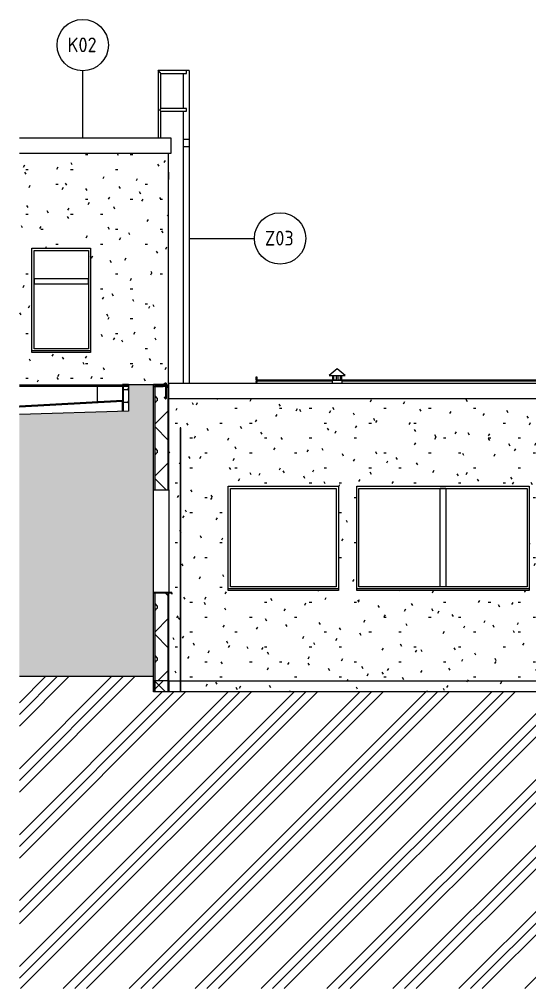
# Model space of a CAD drawing. Header units: millimetres. Extents: x -19993 to 479964, y -45352 to 20466.
# Drawn here: x 267539 to 274490, y -2012 to 11188 of the extents above; entities that cross this region are included whole.
import ezdxf

# ---------------------------------------------------------------- set-up
doc = ezdxf.new("R2010")
doc.units = ezdxf.units.MM
for name, color, linetype, lineweight in [('A-DETL-GENF', 92, 'Continuous', 9), ('A-DETL-THIN', 151, 'Continuous', 9), ('A-FLOR-HRAL', 11, 'Continuous', 9), ('A-GLAZ', 151, 'Continuous', 9), ('A-ROOF', 132, 'Continuous', 9), ('A-ROOF-IDEN', 132, 'Continuous', 9), ('A-ROOF-MCUT', 132, 'Continuous', 35), ('A-ROOF-OTLN', 132, 'Continuous', 9), ('A-ROOF-PATT', 132, 'Continuous', 35), ('A-WALL', 113, 'Continuous', 9), ('A-WALL-PATT', 111, 'Continuous', 25), ('E-POWR-CNDT', 130, 'Continuous', 9), ('M-EQPM', 50, 'Continuous', 9), ('M-HVAC-CDFF', 50, 'Continuous', 9), ('Q-SPCQ', 91, 'Continuous', 9), ('Q-SPCQ-IDEN', 132, 'Continuous', 9)]:
    doc.layers.add(name, color=color, linetype=linetype, lineweight=lineweight)
doc.styles.add('ISOCPEUR', font='isocpeur.ttf', dxfattribs={"width": 0.9, "height": 200})
pattern_1 = [(0, (289166.35, 0), (812.8, 203.2), [33.528, -576.072, 33.528, -576.072, -3251.2]), (0, (289166.35, 0), (812.8, 203.2), [-1219.2, 33.528, -1185.672, 33.528, -576.072, -1422.4]), (0, (289166.35, 0), (812.8, 203.2), [-3048, 33.528, -372.872, 33.528, -982.472]), (120, (289471.15, 101.6), (-582.3764, 602.3054), [33.528, -576.072, 33.528, -576.072, -3251.2]), (120, (289471.15, 101.6), (-582.3764, 602.3054), [-1219.2, 33.528, -1185.672, 33.528, -576.072, -1422.4]), (120, (289471.15, 101.6), (-582.3764, 602.3054), [-3048, 33.528, -372.872, 33.528, -982.472]), (240, (289572.75, 508), (-230.4236, -805.5054), [33.528, -576.072, 33.528, -576.072, -3251.2]), (240, (289572.75, 508), (-230.4236, -805.5054), [-1219.2, 33.528, -1185.672, 33.528, -576.072, -1422.4]), (240, (289572.75, 508), (-230.4236, -805.5054), [-3048, 33.528, -372.872, 33.528, -982.472])]

# ---------------------------------------------------------------- blocks, each defined once
blk = doc.blocks.new('OKNO_2k_ - OKNO_2k_2400 x 1500-2030614-VB1-J-Nový')
at = {"layer": 'A-GLAZ', "lineweight": 25}
for p, q in [((-16552, 4780), (-16552, 4830)), ((-16552, 3330), (-16552, 3380))]:
    blk.add_line(p, q, dxfattribs=at)
at = {"layer": 'A-GLAZ'}
blk.add_line((-16552, 3382), (-16552, 4780), dxfattribs=at)
blk = doc.blocks.new('parapet_ext - parapet_ext-1801991-VB1-J-Nový')
at = {"layer": 'Q-SPCQ'}
for p, q in [((-16303, 3382), (-16553, 3382)), ((-16553, 3380), (-16305, 3380)), ((-16305, 3380), (-16305, 3360)), ((-16305, 3360), (-16303, 3360)), ((-16303, 3360), (-16303, 3382))]:
    blk.add_line(p, q, dxfattribs=at)
blk = doc.blocks.new('OKNO_1k_nadsvetlik - OKNO_1k_nadsvetlik_900 x 1500-1969521-VB1-J-Nový')
at = {"layer": 'A-GLAZ'}
for p, q in [((-18181, 6700), (-18181, 8040)), ((-18181, 8040), (-17441, 8040)), ((-17441, 8040), (-17441, 6700)), ((-18181, 7660), (-17441, 7660)), ((-18181, 7660), (-18181, 7580)), ((-17441, 7580), (-17441, 7660)), ((-17441, 7580), (-18181, 7580)), ((-17441, 6700), (-18181, 6700))]:
    blk.add_line(p, q, dxfattribs=at)
blk = doc.blocks.new('parapet_ext - parapet_ext-1802001-VB1-J-Nový')
at = {"layer": 'Q-SPCQ'}
for p, q in [((-18211, 6650), (-18211, 6672)), ((-17411, 6672), (-18211, 6672)), ((-17411, 6650), (-18211, 6650)), ((-17411, 6672), (-17411, 6650))]:
    blk.add_line(p, q, dxfattribs=at)
blk = doc.blocks.new('Zábradlí - Záchytný systém kotva-V40-VB1-J-Nový')
at = {"layer": 'A-FLOR-HRAL'}
for p, q in [((-15161, 6257), (-15161, 6249)), ((-15151, 6257), (-15161, 6257)), ((-15161, 6249), (-15151, 6249)), ((-15156, 6249), (-15156, 6230)), ((-15141, 6257), (-15151, 6257)), ((-15151, 6249), (-15141, 6249)), ((-15146, 6230), (-15146, 6249)), ((-15141, 6249), (-15141, 6257))]:
    blk.add_line(p, q, dxfattribs=at)
at = {"layer": 'A-FLOR-HRAL', "flags": 128}
for points in [[(-15155, 6316), (-15155, 6316), (-15155, 6316), (-15155, 6316), (-15155, 6316), (-15155, 6317), (-15155, 6317), (-15155, 6317), (-15155, 6317), (-15155, 6317), (-15155, 6317), (-15155, 6317), (-15155, 6318), (-15155, 6318), (-15155, 6318), (-15155, 6318), (-15155, 6318), (-15155, 6318), (-15154, 6318), (-15154, 6319), (-15154, 6319), (-15154, 6319), (-15154, 6319), (-15154, 6319), (-15154, 6319), (-15154, 6319), (-15153, 6319), (-15153, 6319), (-15153, 6319), (-15153, 6319), (-15153, 6319), (-15153, 6320), (-15153, 6320), (-15152, 6320), (-15152, 6320), (-15152, 6320), (-15152, 6320), (-15152, 6320), (-15152, 6320), (-15151, 6320), (-15151, 6320), (-15151, 6320), (-15151, 6320), (-15151, 6320), (-15151, 6320), (-15151, 6320), (-15150, 6320), (-15150, 6320), (-15150, 6320), (-15150, 6319), (-15150, 6319), (-15150, 6319), (-15149, 6319), (-15149, 6319), (-15149, 6319), (-15149, 6319), (-15149, 6319), (-15149, 6319), (-15149, 6319), (-15149, 6319), (-15148, 6318), (-15148, 6318), (-15148, 6318), (-15148, 6318), (-15148, 6318), (-15148, 6318), (-15148, 6318), (-15148, 6318), (-15148, 6317), (-15148, 6317), (-15148, 6317), (-15148, 6317), (-15148, 6317), (-15148, 6317), (-15148, 6316), (-15147, 6316), (-15147, 6316), (-15147, 6316), (-15147, 6316), (-15147, 6316)], [(-15155, 6316), (-15155, 6316), (-15155, 6316), (-15155, 6316), (-15155, 6316), (-15155, 6315), (-15155, 6315), (-15155, 6315), (-15155, 6315), (-15155, 6315), (-15155, 6314), (-15155, 6314), (-15155, 6314), (-15155, 6314), (-15155, 6313), (-15155, 6313), (-15155, 6312), (-15155, 6312), (-15155, 6312), (-15155, 6311), (-15155, 6311), (-15155, 6310), (-15155, 6310), (-15155, 6309), (-15155, 6309), (-15155, 6308), (-15155, 6307), (-15155, 6307), (-15155, 6306), (-15155, 6306), (-15155, 6305), (-15155, 6304), (-15155, 6304), (-15155, 6303), (-15155, 6302), (-15155, 6302), (-15155, 6301), (-15155, 6300), (-15155, 6300), (-15155, 6299), (-15155, 6299)], [(-15155, 6299), (-15155, 6300), (-15155, 6300), (-15155, 6301), (-15155, 6302), (-15155, 6302), (-15155, 6303), (-15155, 6304), (-15155, 6304), (-15155, 6305), (-15155, 6305), (-15155, 6306), (-15155, 6307), (-15155, 6307), (-15155, 6308), (-15155, 6308), (-15155, 6309), (-15155, 6309), (-15155, 6310), (-15155, 6310), (-15155, 6311), (-15155, 6311), (-15155, 6312), (-15155, 6312), (-15155, 6313), (-15155, 6313), (-15155, 6313), (-15155, 6314), (-15155, 6314), (-15155, 6314), (-15155, 6315), (-15155, 6315), (-15155, 6315), (-15155, 6315), (-15155, 6315), (-15155, 6316), (-15155, 6316), (-15155, 6316), (-15155, 6316), (-15155, 6316)], [(-15155, 6282), (-15155, 6282), (-15155, 6282), (-15155, 6282), (-15155, 6282), (-15155, 6282), (-15155, 6282), (-15155, 6283), (-15155, 6283), (-15155, 6283), (-15155, 6283), (-15155, 6284), (-15155, 6284), (-15155, 6284), (-15155, 6285), (-15155, 6285), (-15155, 6285), (-15155, 6286), (-15155, 6286), (-15155, 6287), (-15155, 6287), (-15155, 6288), (-15155, 6288), (-15155, 6289), (-15155, 6289), (-15155, 6290), (-15155, 6290), (-15155, 6291), (-15155, 6291), (-15155, 6292), (-15155, 6293), (-15155, 6293), (-15155, 6294), (-15155, 6295), (-15155, 6295), (-15155, 6296), (-15155, 6297), (-15155, 6297), (-15155, 6298), (-15155, 6299), (-15155, 6299)], [(-15155, 6299), (-15155, 6298), (-15155, 6297), (-15155, 6297), (-15155, 6296), (-15155, 6295), (-15155, 6295), (-15155, 6294), (-15155, 6294), (-15155, 6293), (-15155, 6292), (-15155, 6292), (-15155, 6291), (-15155, 6290), (-15155, 6290), (-15155, 6289), (-15155, 6289), (-15155, 6288), (-15155, 6288), (-15155, 6287), (-15155, 6287), (-15155, 6286), (-15155, 6286), (-15155, 6285), (-15155, 6285), (-15155, 6285), (-15155, 6284), (-15155, 6284), (-15155, 6284), (-15155, 6283), (-15155, 6283), (-15155, 6283), (-15155, 6283), (-15155, 6282), (-15155, 6282), (-15155, 6282), (-15155, 6282), (-15155, 6282), (-15155, 6282), (-15155, 6282)], [(-15147, 6282), (-15147, 6282), (-15147, 6282), (-15147, 6281), (-15147, 6281), (-15148, 6281), (-15148, 6281), (-15148, 6281), (-15148, 6281), (-15148, 6281), (-15148, 6280), (-15148, 6280), (-15148, 6280), (-15148, 6280), (-15148, 6280), (-15148, 6280), (-15148, 6280), (-15148, 6279), (-15148, 6279), (-15149, 6279), (-15149, 6279), (-15149, 6279), (-15149, 6279), (-15149, 6279), (-15149, 6279), (-15149, 6279), (-15149, 6278), (-15150, 6278), (-15150, 6278), (-15150, 6278), (-15150, 6278), (-15150, 6278), (-15150, 6278), (-15150, 6278), (-15151, 6278), (-15151, 6278), (-15151, 6278), (-15151, 6278), (-15151, 6278), (-15151, 6278), (-15152, 6278), (-15152, 6278), (-15152, 6278), (-15152, 6278), (-15152, 6278), (-15152, 6278), (-15153, 6278), (-15153, 6278), (-15153, 6278), (-15153, 6278), (-15153, 6278), (-15153, 6278), (-15153, 6278), (-15154, 6279), (-15154, 6279), (-15154, 6279), (-15154, 6279), (-15154, 6279), (-15154, 6279), (-15154, 6279), (-15154, 6279), (-15155, 6279), (-15155, 6279), (-15155, 6280), (-15155, 6280), (-15155, 6280), (-15155, 6280), (-15155, 6280), (-15155, 6280), (-15155, 6280), (-15155, 6281), (-15155, 6281), (-15155, 6281), (-15155, 6281), (-15155, 6281), (-15155, 6281), (-15155, 6282), (-15155, 6282), (-15155, 6282), (-15155, 6282)], [(-15147, 6316), (-15147, 6316), (-15147, 6316), (-15147, 6316), (-15147, 6316), (-15147, 6315), (-15147, 6315), (-15147, 6315), (-15147, 6315), (-15147, 6315), (-15147, 6314), (-15147, 6314), (-15147, 6314), (-15147, 6314), (-15147, 6313), (-15147, 6313), (-15147, 6312), (-15147, 6312), (-15147, 6312), (-15147, 6311), (-15147, 6311), (-15147, 6310), (-15147, 6310), (-15147, 6309), (-15147, 6309), (-15147, 6308), (-15147, 6307), (-15147, 6307), (-15147, 6306), (-15147, 6306), (-15147, 6305), (-15147, 6304), (-15147, 6304), (-15147, 6303), (-15147, 6302), (-15147, 6302), (-15147, 6301), (-15147, 6300), (-15147, 6300), (-15147, 6299), (-15147, 6299)], [(-15147, 6299), (-15147, 6300), (-15147, 6300), (-15147, 6301), (-15147, 6302), (-15147, 6302), (-15147, 6303), (-15147, 6304), (-15147, 6304), (-15147, 6305), (-15147, 6305), (-15147, 6306), (-15147, 6307), (-15147, 6307), (-15147, 6308), (-15147, 6308), (-15147, 6309), (-15147, 6309), (-15147, 6310), (-15147, 6310), (-15147, 6311), (-15147, 6311), (-15147, 6312), (-15147, 6312), (-15147, 6313), (-15147, 6313), (-15147, 6313), (-15147, 6314), (-15147, 6314), (-15147, 6314), (-15147, 6315), (-15147, 6315), (-15147, 6315), (-15147, 6315), (-15147, 6315), (-15147, 6316), (-15147, 6316), (-15147, 6316), (-15147, 6316), (-15147, 6316)], [(-15147, 6282), (-15147, 6282), (-15147, 6282), (-15147, 6282), (-15147, 6282), (-15147, 6282), (-15147, 6282), (-15147, 6283), (-15147, 6283), (-15147, 6283), (-15147, 6283), (-15147, 6284), (-15147, 6284), (-15147, 6284), (-15147, 6285), (-15147, 6285), (-15147, 6285), (-15147, 6286), (-15147, 6286), (-15147, 6287), (-15147, 6287), (-15147, 6288), (-15147, 6288), (-15147, 6289), (-15147, 6289), (-15147, 6290), (-15147, 6290), (-15147, 6291), (-15147, 6291), (-15147, 6292), (-15147, 6293), (-15147, 6293), (-15147, 6294), (-15147, 6295), (-15147, 6295), (-15147, 6296), (-15147, 6297), (-15147, 6297), (-15147, 6298), (-15147, 6299), (-15147, 6299)], [(-15147, 6299), (-15147, 6298), (-15147, 6297), (-15147, 6297), (-15147, 6296), (-15147, 6295), (-15147, 6295), (-15147, 6294), (-15147, 6294), (-15147, 6293), (-15147, 6292), (-15147, 6292), (-15147, 6291), (-15147, 6290), (-15147, 6290), (-15147, 6289), (-15147, 6289), (-15147, 6288), (-15147, 6288), (-15147, 6287), (-15147, 6287), (-15147, 6286), (-15147, 6286), (-15147, 6285), (-15147, 6285), (-15147, 6285), (-15147, 6284), (-15147, 6284), (-15147, 6284), (-15147, 6283), (-15147, 6283), (-15147, 6283), (-15147, 6283), (-15147, 6282), (-15147, 6282), (-15147, 6282), (-15147, 6282), (-15147, 6282), (-15147, 6282), (-15147, 6282)]]:
    blk.add_lwpolyline(points, dxfattribs=at)
blk = doc.blocks.new('Zábradlí - Zábradlí-1224775-VB1-J-Nový')
blk.add_blockref('Zábradlí - Záchytný systém kotva-V40-VB1-J-Nový', (0, 0))
blk = doc.blocks.new('Typ horního madla - Horní madlo_Vnitřní_-1225290-VB1-J-Nový')
at = {"layer": 'A-FLOR-HRAL'}
for p, q in [((-14112, 6275), (-15151, 6275)), ((-15151, 6265), (-14121, 6265)), ((-14061, 6275), (-14098, 6275)), ((-14005, 6275), (-14041, 6275)), ((-4586, 6275), (-13991, 6275)), ((-13981, 6265), (-4586, 6265))]:
    blk.add_line(p, q, dxfattribs=at)
for points, knots in [([(-15151, 6275), (-15152, 6275), (-15152, 6275), (-15152, 6275), (-15152, 6275), (-15153, 6275), (-15153, 6275), (-15153, 6275), (-15154, 6274), (-15154, 6274), (-15154, 6274), (-15155, 6274), (-15155, 6274), (-15155, 6273), (-15155, 6273), (-15156, 6273), (-15156, 6272), (-15156, 6271), (-15156, 6270), (-15156, 6270)], [0.5, 0.5, 0.5, 0.5, 0.5208333, 0.5416667, 0.5625, 0.5833333, 0.6041667, 0.625, 0.6458333, 0.6666667, 0.6875, 0.7083333, 0.75, 0.7708333, 0.7916667, 0.8333333, 0.875, 0.9166667, 1, 1, 1, 1]), ([(-15156, 6270), (-15156, 6270), (-15156, 6269), (-15156, 6268), (-15156, 6267), (-15155, 6267), (-15155, 6267), (-15155, 6266), (-15155, 6266), (-15154, 6266), (-15154, 6266), (-15153, 6265), (-15153, 6265), (-15153, 6265), (-15152, 6265), (-15152, 6265), (-15152, 6265), (-15152, 6265), (-15151, 6265)], [0, 0, 0, 0, 0.0833333, 0.125, 0.1666667, 0.2083333, 0.2291667, 0.25, 0.2916667, 0.3333333, 0.3541667, 0.375, 0.3958333, 0.4166667, 0.4375, 0.4583333, 0.4791667, 0.5, 0.5, 0.5, 0.5])]:
    blk.add_open_spline(points, degree=3, knots=knots, dxfattribs=at)
blk = doc.blocks.new('DPS_vetrání_nová - Typ 1-1348339-VB1-J-Nový')
at = {"layer": 'M-EQPM', "color": 11}
for p, q in [((-16354, 9106), (-16349, 9106)), ((-16349, 9006), (-16354, 9006)), ((-16349, 9106), (-16349, 9006))]:
    blk.add_line(p, q, dxfattribs=at)
blk = doc.blocks.new('Žebřík - DPS_Žebřík ocelový střešní - Z03-2225721-VB1-J-Nový')
at = {"layer": 'Q-SPCQ', "color": 11}
for p, q in [((-16490, 10490), (-16490, 9570)), ((-16104, 10490), (-16490, 10490)), ((-16452, 9974), (-16452, 10452)), ((-16452, 10452), (-16104, 10452)), ((-16143, 9974), (-16143, 10452)), ((-16066, 10490), (-16104, 10490)), ((-16104, 10452), (-16104, 10490)), ((-16066, 10490), (-16066, 9553)), ((-16104, 9974), (-16452, 9974)), ((-16452, 9936), (-16104, 9936)), ((-16452, 9570), (-16452, 9936)), ((-16143, 9553), (-16143, 9936)), ((-16104, 9955), (-16104, 9974)), ((-16104, 9936), (-16104, 9955)), ((-16143, 9452), (-16143, 9553)), ((-16066, 9553), (-16143, 9553)), ((-16066, 9553), (-16066, 9452)), ((-16143, 6230), (-16143, 9452)), ((-16066, 9452), (-16143, 9452)), ((-16066, 9452), (-16066, 6230))]:
    blk.add_line(p, q, dxfattribs=at)
for points, knots in [([(-16452, 10452), (-16452, 10452), (-16452, 10452), (-16454, 10453), (-16455, 10454), (-16456, 10456), (-16457, 10457), (-16458, 10458), (-16460, 10459), (-16461, 10461), (-16463, 10463), (-16464, 10464), (-16465, 10465), (-16466, 10466), (-16467, 10467), (-16469, 10468), (-16470, 10470), (-16471, 10471), (-16472, 10472), (-16474, 10473), (-16475, 10475), (-16476, 10476), (-16477, 10477), (-16478, 10478), (-16480, 10479), (-16481, 10480), (-16482, 10482), (-16483, 10483), (-16484, 10484), (-16485, 10485), (-16487, 10486), (-16488, 10487), (-16489, 10489), (-16490, 10490), (-16490, 10490), (-16490, 10490)], [0, 0, 0, 0, 0.083333, 0.125, 0.166667, 0.208333, 0.229167, 0.25, 0.291667, 0.333333, 0.354167, 0.375, 0.395833, 0.416667, 0.4375, 0.458333, 0.479167, 0.5, 0.520833, 0.541667, 0.5625, 0.583333, 0.604167, 0.625, 0.645833, 0.666667, 0.6875, 0.708333, 0.75, 0.770833, 0.791667, 0.833333, 0.875, 0.916667, 1, 1, 1, 1]), ([(-16452, 9974), (-16452, 9974), (-16452, 9974), (-16453, 9974), (-16453, 9973), (-16453, 9973), (-16454, 9973), (-16454, 9972), (-16455, 9971), (-16455, 9971), (-16456, 9970), (-16457, 9970), (-16457, 9969), (-16458, 9968), (-16459, 9967), (-16460, 9966), (-16461, 9965), (-16462, 9964), (-16464, 9962), (-16467, 9959), (-16470, 9956), (-16471, 9955)], [0, 0, 0, 0, 0.071429, 0.107143, 0.142857, 0.178571, 0.214286, 0.25, 0.285714, 0.321429, 0.357143, 0.392857, 0.428571, 0.464286, 0.5, 0.571429, 0.607143, 0.642857, 0.714286, 0.857143, 1, 1, 1, 1]), ([(-16471, 9955), (-16470, 9954), (-16467, 9951), (-16464, 9948), (-16462, 9946), (-16461, 9945), (-16460, 9944), (-16460, 9944), (-16459, 9943), (-16458, 9942), (-16457, 9941), (-16457, 9940), (-16456, 9940), (-16455, 9939), (-16455, 9939), (-16454, 9938), (-16454, 9937), (-16453, 9937), (-16453, 9937), (-16453, 9936), (-16452, 9936), (-16452, 9936), (-16452, 9936)], [0, 0, 0, 0, 0.142857, 0.285714, 0.357143, 0.392857, 0.428571, 0.464286, 0.5, 0.535714, 0.571429, 0.607143, 0.642857, 0.678571, 0.714286, 0.75, 0.785714, 0.821429, 0.857143, 0.892857, 0.928571, 1, 1, 1, 1])]:
    blk.add_open_spline(points, degree=3, knots=knots, dxfattribs=at)
blk = doc.blocks.new('Komín5 - Komín5-1979406-VB1-J-Nový')
at = {"layer": 'M-HVAC-CDFF'}
for p, q in [((-14051, 6427), (-14161, 6340)), ((-14161, 6340), (-13941, 6340)), ((-14112, 6270), (-14112, 6340)), ((-14102, 6340), (-14102, 6270)), ((-14098, 6270), (-14098, 6340)), ((-14061, 6270), (-14061, 6340)), ((-13941, 6340), (-14051, 6427)), ((-14041, 6340), (-14041, 6270)), ((-14005, 6270), (-14005, 6340)), ((-14001, 6270), (-14001, 6340)), ((-13991, 6340), (-13991, 6270)), ((-14121, 6270), (-14121, 6229)), ((-13981, 6270), (-14121, 6270)), ((-13981, 6229), (-13981, 6270))]:
    blk.add_line(p, q, dxfattribs=at)
blk = doc.blocks.new('OKNO_2k_ - OKNO_2k_2450 x 1500-2030607-VB1-J-Nový')
at = {"layer": 'A-GLAZ'}
for p, q in [((-13755, 3460), (-13755, 4800)), ((-13755, 4800), (-11465, 4800)), ((-12650, 3460), (-12650, 4800)), ((-12570, 4800), (-12650, 4800)), ((-12570, 4800), (-12570, 3460)), ((-11465, 4800), (-11465, 3460)), ((-11465, 3460), (-13755, 3460)), ((-12570, 3460), (-12650, 3460))]:
    blk.add_line(p, q, dxfattribs=at)
blk = doc.blocks.new('parapet_ext - parapet_ext-2030597-VB1-J-Nový')
at = {"layer": 'Q-SPCQ'}
for p, q in [((-13785, 3410), (-13785, 3432)), ((-11435, 3432), (-13785, 3432)), ((-11435, 3432), (-11435, 3410)), ((-11435, 3410), (-13785, 3410))]:
    blk.add_line(p, q, dxfattribs=at)
blk = doc.blocks.new('OKNO_1k - OKNO_1k_1600 x 1500-2034287-VB1-J-Nový')
at = {"layer": 'A-GLAZ'}
for p, q in [((-15505, 3460), (-15505, 4800)), ((-15505, 4800), (-14065, 4800)), ((-14065, 4800), (-14065, 3460)), ((-14065, 3460), (-15505, 3460))]:
    blk.add_line(p, q, dxfattribs=at)
blk = doc.blocks.new('parapet_ext - parapet_ext-2030606-VB1-J-Nový')
at = {"layer": 'Q-SPCQ'}
for p, q in [((-15535, 3410), (-15535, 3432)), ((-14035, 3432), (-15535, 3432)), ((-14035, 3432), (-14035, 3410)), ((-14035, 3410), (-15535, 3410))]:
    blk.add_line(p, q, dxfattribs=at)
blk = doc.blocks.new('Popiska speciální vybavení - Popiska okna_Bublina-1426311-VB1-J-Nový')
at = {"layer": 'Q-SPCQ-IDEN'}
blk.add_circle((-14829, 8205), 350, dxfattribs=at)
blk = doc.blocks.new('Popiska zakončení střešního pláště - Popiska okna_Bublina-1463073-VB1-J-Nový')
at = {"layer": 'A-ROOF-IDEN'}
blk.add_circle((-11075, 7639), 350, dxfattribs=at)

msp = doc.modelspace()

# ---------------------------------------------------------------- hatches: boundary and pattern name
at = {"layer": 'A-DETL-GENF'}
msp.add_hatch(color=9, dxfattribs=at).paths.add_polyline_path([(269368, 2237), (269368, 6210), (269028, 6210), (269028, 5850), (267539, 5806), (267539, 2237), (269367, 2237)])
h = msp.add_hatch(dxfattribs=at)
h.set_pattern_fill('FP_107', style=0, pattern_type=2)
h.set_pattern_definition([(45, (289166.35, 0), (-449.013, 449.013), []), (45, (289325.1, 0), (0, 898.026), []), (45, (289007.6, 0), (0, 898.026), [])])
h.paths.add_polyline_path([(280755, -2012), (281335, -2012), (281335, 2030), (269368, 2030), (269368, 2237), (267539, 2237), (267539, -2012), (274437, -2012)])
at = {"layer": 'A-ROOF-PATT', "lineweight": 9}
h = msp.add_hatch(dxfattribs=at)
h.set_pattern_fill('FP_78', color=11, style=0, pattern_type=2)
h.set_pattern_definition([(270, (264944.2, 6210), (1270, 8e-14), []), (270, (264954.4, 6210), (1270, 8e-14), []), (270, (264964.6, 6210), (1270, 8e-14), []), (270, (264974.7, 6210), (1270, 8e-14), []), (270, (264984.9, 6210), (1270, 8e-14), []), (270, (264995, 6210), (1270, 8e-14), []), (270, (265005.2, 6210), (1270, 8e-14), []), (270, (265015.4, 6210), (1270, 8e-14), []), (270, (265025.5, 6210), (1270, 8e-14), []), (270, (265035.7, 6210), (1270, 8e-14), []), (270, (265045.8, 6210), (1270, 8e-14), []), (270, (265056, 6210), (1270, 8e-14), []), (270, (265066.2, 6210), (1270, 8e-14), []), (270, (265076.3, 6210), (1270, 8e-14), []), (270, (265086.5, 6210), (1270, 8e-14), []), (270, (265096.6, 6210), (1270, 8e-14), []), (270, (265106.8, 6210), (1270, 8e-14), []), (270, (265117, 6210), (1270, 8e-14), []), (270, (265127.1, 6210), (1270, 8e-14), []), (270, (265137.3, 6210), (1270, 8e-14), []), (270, (265147.4, 6210), (1270, 8e-14), []), (270, (265157.6, 6210), (1270, 8e-14), []), (270, (265167.8, 6210), (1270, 8e-14), []), (270, (265177.9, 6210), (1270, 8e-14), []), (270, (265188.1, 6210), (1270, 8e-14), []), (270, (265198.2, 6210), (1270, 8e-14), []), (270, (265208.4, 6210), (1270, 8e-14), []), (270, (265218.6, 6210), (1270, 8e-14), []), (270, (265228.7, 6210), (1270, 8e-14), []), (270, (265238.9, 6210), (1270, 8e-14), []), (270, (265579.2, 6210), (1270, 8e-14), []), (270, (265589.4, 6210), (1270, 8e-14), []), (270, (265599.6, 6210), (1270, 8e-14), []), (270, (265609.7, 6210), (1270, 8e-14), []), (270, (265619.9, 6210), (1270, 8e-14), []), (270, (265630, 6210), (1270, 8e-14), []), (270, (265640.2, 6210), (1270, 8e-14), []), (270, (265650.4, 6210), (1270, 8e-14), []), (270, (265660.5, 6210), (1270, 8e-14), []), (270, (265670.7, 6210), (1270, 8e-14), []), (270, (265680.8, 6210), (1270, 8e-14), []), (270, (265691, 6210), (1270, 8e-14), []), (270, (265701.2, 6210), (1270, 8e-14), []), (270, (265711.3, 6210), (1270, 8e-14), []), (270, (265721.5, 6210), (1270, 8e-14), []), (270, (265731.6, 6210), (1270, 8e-14), []), (270, (265741.8, 6210), (1270, 8e-14), []), (270, (265752, 6210), (1270, 8e-14), []), (270, (265762.1, 6210), (1270, 8e-14), []), (270, (265772.3, 6210), (1270, 8e-14), []), (270, (265782.4, 6210), (1270, 8e-14), []), (270, (265792.6, 6210), (1270, 8e-14), []), (270, (265802.8, 6210), (1270, 8e-14), []), (270, (265812.9, 6210), (1270, 8e-14), []), (270, (265823.1, 6210), (1270, 8e-14), []), (270, (265833.2, 6210), (1270, 8e-14), []), (270, (265843.4, 6210), (1270, 8e-14), []), (270, (265853.6, 6210), (1270, 8e-14), []), (270, (265863.7, 6210), (1270, 8e-14), []), (270, (265873.9, 6210), (1270, 8e-14), [])])
h.paths.add_polyline_path([(269479, 6190), (269496, 6190), (269496, 6210), (269368, 6210), (269368, 6190), (269388, 6190)])
h.paths.add_polyline_path([(269028, 6190), (269028, 6210), (268943, 6210), (268943, 6190), (268958, 6190)])
h = msp.add_hatch(dxfattribs=at)
h.set_pattern_fill('FP_100', color=256, style=0, pattern_type=2)
h.set_pattern_definition([(273.2, (266697, 5867.1), (1268, 70.9), []), (273.2, (266707.1, 5867.7), (1268, 70.9), []), (273.2, (266717.2, 5868.2), (1268, 70.9), []), (273.2, (266727.4, 5868.8), (1268, 70.9), []), (273.2, (266737.5, 5869.4), (1268, 70.9), []), (273.2, (266747.7, 5869.9), (1268, 70.9), []), (273.2, (266757.8, 5870.5), (1268, 70.9), []), (273.2, (266768, 5871), (1268, 70.9), []), (273.2, (266778.1, 5871.6), (1268, 70.9), []), (273.2, (266788.2, 5872.2), (1268, 70.9), []), (273.2, (266798.4, 5872.8), (1268, 70.9), []), (273.2, (266808.5, 5873.3), (1268, 70.9), []), (273.2, (266818.7, 5873.9), (1268, 70.9), []), (273.2, (266828.8, 5874.5), (1268, 70.9), []), (273.2, (266839, 5875), (1268, 70.9), []), (273.2, (266849.1, 5875.6), (1268, 70.9), []), (273.2, (266859.3, 5876.2), (1268, 70.9), []), (273.2, (266869.4, 5876.7), (1268, 70.9), []), (273.2, (266879.5, 5877.3), (1268, 70.9), []), (273.2, (266889.7, 5877.9), (1268, 70.9), []), (273.2, (266899.8, 5878.4), (1268, 70.9), []), (273.2, (266910, 5879), (1268, 70.9), []), (273.2, (266920.1, 5879.6), (1268, 70.9), []), (273.2, (266930.3, 5880.1), (1268, 70.9), []), (273.2, (266940.4, 5880.7), (1268, 70.9), []), (273.2, (266950.5, 5881.3), (1268, 70.9), []), (273.2, (266960.7, 5881.8), (1268, 70.9), []), (273.2, (266970.8, 5882.4), (1268, 70.9), []), (273.2, (266981, 5883), (1268, 70.9), []), (273.2, (266991.1, 5883.5), (1268, 70.9), []), (273.2, (267331, 5902.5), (1268, 70.9), []), (273.2, (267341.1, 5903.1), (1268, 70.9), []), (273.2, (267351.2, 5903.7), (1268, 70.9), []), (273.2, (267361.4, 5904.2), (1268, 70.9), []), (273.2, (267371.5, 5904.8), (1268, 70.9), []), (273.2, (267381.7, 5905.4), (1268, 70.9), []), (273.2, (267391.8, 5906), (1268, 70.9), []), (273.2, (267402, 5906.5), (1268, 70.9), []), (273.2, (267412.1, 5907.1), (1268, 70.9), []), (273.2, (267422.3, 5907.7), (1268, 70.9), []), (273.2, (267432.4, 5908.2), (1268, 70.9), []), (273.2, (267442.5, 5908.8), (1268, 70.9), []), (273.2, (267452.7, 5909.4), (1268, 70.9), []), (273.2, (267462.8, 5909.9), (1268, 70.9), []), (273.2, (267473, 5910.5), (1268, 70.9), []), (273.2, (267483.1, 5911), (1268, 70.9), []), (273.2, (267493.3, 5911.6), (1268, 70.9), []), (273.2, (267503.4, 5912.2), (1268, 70.9), []), (273.2, (267513.5, 5912.8), (1268, 70.9), []), (273.2, (267523.7, 5913.3), (1268, 70.9), []), (273.2, (267533.8, 5913.9), (1268, 70.9), []), (273.2, (267544, 5914.5), (1268, 70.9), []), (273.2, (267554.1, 5915), (1268, 70.9), []), (273.2, (267564.3, 5915.6), (1268, 70.9), []), (273.2, (267574.4, 5916.2), (1268, 70.9), []), (273.2, (267584.6, 5916.7), (1268, 70.9), []), (273.2, (267594.7, 5917.3), (1268, 70.9), []), (273.2, (267604.8, 5917.9), (1268, 70.9), []), (273.2, (267615, 5918.4), (1268, 70.9), []), (273.2, (267625.1, 5919), (1268, 70.9), [])])
h.paths.add_polyline_path([(267539, 5906), (268943, 5985), (268943, 5993), (267539, 5914), (267539, 5911)])
at = {"layer": 'A-WALL-PATT', "lineweight": 9}
h = msp.add_hatch(dxfattribs=at)
h.set_pattern_fill('FP_104', color=11, style=0, pattern_type=2)
h.set_pattern_definition(pattern_1)
h.paths.add_polyline_path([(267539, 6210), (269358, 6210), (269358, 9366), (267539, 9366), (267539, 6443)])
h.paths.add_polyline_path([(267709, 6650), (267709, 8070), (268509, 8070), (268509, 6650), (267770, 6650)])
h = msp.add_hatch(dxfattribs=at)
h.set_pattern_fill('FP_104', color=11, style=0, pattern_type=2)
h.set_pattern_definition(pattern_1)
h.paths.add_polyline_path([(269535, 6229), (269538, 6224), (269538, 6190), (269566, 6190), (269566, 9366), (269358, 9366), (269358, 6210), (269496, 6210), (269529, 6229), (269533, 6229)])
h.paths.add_polyline_path([(269533, 6190), (269533, 6225), (269532, 6225), (269531, 6225), (269496, 6204), (269496, 6190), (269531, 6190)])
h = msp.add_hatch(dxfattribs=at)
h.set_pattern_fill('FP_102', color=256, style=0, pattern_type=2)
h.set_pattern_definition([(360, (268942.7, 4725.4), (2e-12, 1270), []), (360, (268942.7, 4735.5), (2e-12, 1270), []), (360, (268942.7, 4745.7), (2e-12, 1270), []), (360, (268942.7, 4755.8), (2e-12, 1270), []), (360, (268942.7, 4766), (2e-12, 1270), []), (360, (268942.7, 4776.2), (2e-12, 1270), []), (360, (268942.7, 4786.3), (2e-12, 1270), []), (360, (268942.7, 4796.5), (2e-12, 1270), []), (360, (268942.7, 4806.6), (2e-12, 1270), []), (360, (268942.7, 4816.8), (2e-12, 1270), []), (360, (268942.7, 4827), (2e-12, 1270), []), (360, (268942.7, 4837.1), (2e-12, 1270), []), (360, (268942.7, 4847.3), (2e-12, 1270), []), (360, (268942.7, 4857.4), (2e-12, 1270), []), (360, (268942.7, 4867.6), (2e-12, 1270), []), (360, (268942.7, 4877.8), (2e-12, 1270), []), (360, (268942.7, 4887.9), (2e-12, 1270), []), (360, (268942.7, 4898.1), (2e-12, 1270), []), (360, (268942.7, 4908.2), (2e-12, 1270), []), (360, (268942.7, 4918.4), (2e-12, 1270), []), (360, (268942.7, 4928.6), (2e-12, 1270), []), (360, (268942.7, 4938.7), (2e-12, 1270), []), (360, (268942.7, 4948.9), (2e-12, 1270), []), (360, (268942.7, 4959), (2e-12, 1270), []), (360, (268942.7, 4969.2), (2e-12, 1270), []), (360, (268942.7, 4979.4), (2e-12, 1270), []), (360, (268942.7, 4989.5), (2e-12, 1270), []), (360, (268942.7, 4999.7), (2e-12, 1270), []), (360, (268942.7, 5009.8), (2e-12, 1270), []), (360, (268942.7, 5020), (2e-12, 1270), []), (360, (268942.7, 5360.4), (2e-12, 1270), []), (360, (268942.7, 5370.5), (2e-12, 1270), []), (360, (268942.7, 5380.7), (2e-12, 1270), []), (360, (268942.7, 5390.8), (2e-12, 1270), []), (360, (268942.7, 5401), (2e-12, 1270), []), (360, (268942.7, 5411.2), (2e-12, 1270), []), (360, (268942.7, 5421.3), (2e-12, 1270), []), (360, (268942.7, 5431.5), (2e-12, 1270), []), (360, (268942.7, 5441.6), (2e-12, 1270), []), (360, (268942.7, 5451.8), (2e-12, 1270), []), (360, (268942.7, 5462), (2e-12, 1270), []), (360, (268942.7, 5472.1), (2e-12, 1270), []), (360, (268942.7, 5482.3), (2e-12, 1270), []), (360, (268942.7, 5492.4), (2e-12, 1270), []), (360, (268942.7, 5502.6), (2e-12, 1270), []), (360, (268942.7, 5512.8), (2e-12, 1270), []), (360, (268942.7, 5522.9), (2e-12, 1270), []), (360, (268942.7, 5533.1), (2e-12, 1270), []), (360, (268942.7, 5543.2), (2e-12, 1270), []), (360, (268942.7, 5553.4), (2e-12, 1270), []), (360, (268942.7, 5563.6), (2e-12, 1270), []), (360, (268942.7, 5573.7), (2e-12, 1270), []), (360, (268942.7, 5583.9), (2e-12, 1270), []), (360, (268942.7, 5594), (2e-12, 1270), []), (360, (268942.7, 5604.2), (2e-12, 1270), []), (360, (268942.7, 5614.4), (2e-12, 1270), []), (360, (268942.7, 5624.5), (2e-12, 1270), []), (360, (268942.7, 5634.7), (2e-12, 1270), []), (360, (268942.7, 5644.8), (2e-12, 1270), []), (360, (268942.7, 5655), (2e-12, 1270), [])])
h.paths.add_polyline_path([(268943, 5848), (268958, 5848), (268958, 6190), (268943, 6190), (268943, 5850)])
h = msp.add_hatch(dxfattribs=at)
h.set_pattern_fill('FP_101', color=256, style=0, pattern_type=2)
h.set_pattern_definition([(0, (289166.35, 0), (150, 86.6), [100, -200]), (60, (289266.35, 0), (0.0022, 173.2038), [100, -200]), (300, (289266.35, 0), (149.9978, -86.6038), [100, -200])])
h.paths.add_polyline_path([(268958, 5848), (269028, 5850), (269028, 6190), (268958, 6190), (268958, 5850)])
at = {"layer": 'A-WALL-PATT'}
h = msp.add_hatch(color=11, dxfattribs=at)
h.paths.add_polyline_path([(269388, 2180), (269388, 3380), (269368, 3380), (269368, 2180)])
h.paths.add_polyline_path([(269368, 4780), (269388, 4780), (269388, 6190), (269368, 6190), (269368, 4915)])
at = {"layer": 'A-WALL-PATT', "lineweight": 9}
h = msp.add_hatch(dxfattribs=at)
h.set_pattern_fill('FP_105', color=11, style=0, pattern_type=2)
h.set_pattern_definition([(45, (289166.35, 0), (0, 707.105), []), (315, (289166.35, 0), (707.105, 0), []), (270, (289473.7, 19.13), (353.543, -353.543), [38.278, -668.833]), (270, (289566.1, 19.13), (353.543, -353.543), [38.278, -668.833]), (0, (289499.5, 46.2), (353.543, 353.543), [38.278, -668.833]), (0, (289499.5, -46.2), (353.543, 353.543), [38.278, -668.833]), (45, (289473.7, 19.13), (0, 707.105), [38.278, -461.721]), (45, (289539.04, -46.2), (0, 707.105), [38.278, -461.721]), (315, (289539.04, 46.2), (707.105, 0), [38.278, -461.721]), (315, (289473.7, -19.13), (707.105, 0), [38.278, -461.721])])
h.paths.add_polyline_path([(269388, 2180), (269568, 2180), (269568, 3380), (269388, 3380), (269388, 2317)])
h.paths.add_polyline_path([(269568, 4780), (269568, 6190), (269388, 6190), (269388, 4780)])
h = msp.add_hatch(dxfattribs=at)
h.set_pattern_fill('FP_104', color=11, style=0, pattern_type=2)
h.set_pattern_definition(pattern_1)
h.paths.add_polyline_path([(269578, 2180), (269731, 2180), (269732, 5627), (269741, 5627), (269741, 2180), (278950, 2180), (278950, 3380), (278910, 3380), (278910, 3360), (278908, 3360), (278908, 3382), (278950, 3382), (278950, 3410), (276670, 3410), (276670, 4830), (278950, 4830), (278950, 6190), (278913, 6190), (278913, 6044), (278927, 6044), (278931, 6040), (278918, 6027), (278908, 6026), (269576, 6026), (269576, 3382), (269618, 3382), (269618, 3360), (269616, 3360), (269616, 3380), (269576, 3380), (269576, 2180)])
h.paths.add_polyline_path([(276346, 3410), (275196, 3410), (275196, 4830), (276346, 4830), (276346, 3430)])
h.paths.add_polyline_path([(274437, 3410), (272135, 3410), (272135, 4830), (274485, 4830), (274485, 3410)])
h.paths.add_polyline_path([(270988, 3410), (270385, 3410), (270385, 4830), (271885, 4830), (271885, 3410), (271848, 3410)])
h.paths.add_polyline_path([(278911, 6026), (278914, 6031), (278912, 6031), (278911, 6026)])
at = {"layer": 'A-WALL-PATT'}
msp.add_hatch(color=11, dxfattribs=at).paths.add_polyline_path([(269388, 2030), (269388, 2180), (269368, 2180), (269368, 2030)])
at = {"layer": 'A-WALL-PATT', "lineweight": 9}
h = msp.add_hatch(dxfattribs=at)
h.set_pattern_fill('FP_106', color=11, style=0, pattern_type=2)
h.set_pattern_definition([(45, (289201.7, -35.36), (0, 707.105), []), (45, (289484.53, -318.2), (0, 707.105), []), (315, (289201.7, 35.36), (707.105, 0), []), (315, (289484.53, 318.2), (707.105, 0), []), (270, (289473.7, 19.13), (353.543, -353.543), [38.278, -668.833]), (270, (289566.1, 19.13), (353.543, -353.543), [38.278, -668.833]), (0, (289499.5, 46.2), (353.543, 353.543), [38.278, -668.833]), (0, (289499.5, -46.2), (353.543, 353.543), [38.278, -668.833]), (45, (289473.7, 19.13), (0, 707.105), [38.278, -461.721]), (45, (289539.04, -46.2), (0, 707.105), [38.278, -461.721]), (315, (289539.04, 46.2), (707.105, 0), [38.278, -461.721]), (315, (289473.7, -19.13), (707.105, 0), [38.278, -461.721])])
h.paths.add_polyline_path([(269568, 2030), (269568, 2180), (269388, 2180), (269388, 2030)])
h = msp.add_hatch(dxfattribs=at)
h.set_pattern_fill('FP_104', color=11, style=0, pattern_type=2)
h.set_pattern_definition(pattern_1)
h.paths.add_polyline_path([(276670, 2030), (278997, 2030), (278997, 2180), (269741, 2180), (269741, 2030), (276346, 2030)])
h.paths.add_polyline_path([(269731, 2030), (269731, 2180), (269578, 2180), (269578, 2030), (269695, 2030)])

# ---------------------------------------------------------------- linework, layer by layer
at = {"layer": 'A-DETL-THIN'}
for p, q in [((269368, 6210), (269028, 6210)), ((269028, 6210), (269028, 5850)), ((269368, 2237), (269368, 6210)), ((269028, 5850), (267539, 5806)), ((269368, 2237), (267539, 2237)), ((269368, 2030), (269368, 2237)), ((281335, 2030), (269368, 2030))]:
    msp.add_line(p, q, dxfattribs=at)
at = {"layer": 'A-ROOF', "color": 11}
for p, q in [((267539, 6210), (268943, 6210)), ((268605, 6210), (268605, 6190)), ((269506, 6210), (269533, 6210)), ((269538, 6210), (269576, 6210))]:
    msp.add_line(p, q, dxfattribs=at)
at = {"layer": 'A-ROOF', "color": 1, "lineweight": 35}
for p, q in [((269028, 6210), (268943, 6210)), ((268943, 6210), (268943, 6190)), ((269496, 6210), (269368, 6210)), ((269496, 6190), (269496, 6204))]:
    msp.add_line(p, q, dxfattribs=at)
at = {"layer": 'A-ROOF', "color": 240}
msp.add_line((269368, 6190), (269496, 6190), dxfattribs=at)
at = {"layer": 'A-ROOF', "lineweight": 35}
msp.add_line((268943, 5993), (267539, 5914), dxfattribs=at)
at = {"layer": 'A-ROOF'}
for p, q in [((268943, 5985), (267539, 5906)), ((268943, 5848), (268943, 5985))]:
    msp.add_line(p, q, dxfattribs=at)
at = {"layer": 'A-ROOF-IDEN'}
msp.add_line((268402, 9569), (268402, 10488), dxfattribs=at)
at = {"layer": 'A-ROOF-MCUT', "color": 1}
for p, q in [((269529, 6229), (269496, 6210)), ((269496, 6204), (269531, 6225)), ((269496, 6210), (269496, 6204)), ((269533, 6224), (269533, 6032)), ((269538, 6032), (269538, 6224)), ((269518, 6044), (269515, 6040)), ((269515, 6040), (269527, 6027)), ((269531, 6031), (269518, 6044))]:
    msp.add_line(p, q, dxfattribs=at)
for centre, radius, start, end in [((269532, 6224), 6, 0, 120), ((269532, 6224), 1, 0, 120), ((269532, 6032), 6, 225, 0), ((269532, 6032), 1, 225, 0)]:
    msp.add_arc(centre, radius, start, end, dxfattribs=at)
at = {"layer": 'A-ROOF-OTLN', "color": 11}
for p, q in [((269602, 9570), (267539, 9570)), ((269608, 9372), (269608, 9564)), ((267539, 9366), (269602, 9366)), ((278914, 6230), (269576, 6230)), ((269576, 6026), (269576, 6230)), ((269576, 6026), (278914, 6026))]:
    msp.add_line(p, q, dxfattribs=at)
for points, knots in [([(269608, 9564), (269608, 9564), (269608, 9565), (269607, 9566), (269607, 9567), (269607, 9567), (269606, 9568), (269606, 9568), (269606, 9569), (269605, 9569), (269605, 9569), (269604, 9569), (269604, 9570), (269603, 9570), (269603, 9570), (269603, 9570), (269602, 9570), (269602, 9570), (269602, 9570)], [0, 0, 0, 0, 0.125, 0.1875, 0.25, 0.3125, 0.34375, 0.375, 0.4375, 0.5, 0.53125, 0.5625, 0.59375, 0.625, 0.65625, 0.6875, 0.71875, 0.75, 0.75, 0.75, 0.75]), ([(269602, 9366), (269602, 9366), (269602, 9366), (269603, 9366), (269603, 9366), (269603, 9366), (269604, 9366), (269604, 9366), (269605, 9366), (269605, 9366), (269605, 9367), (269606, 9367), (269606, 9367), (269606, 9368), (269607, 9368), (269607, 9369), (269607, 9369), (269608, 9370), (269608, 9371), (269608, 9372)], [0.3333333, 0.3333333, 0.3333333, 0.3333333, 0.3611111, 0.3888889, 0.4166667, 0.4444444, 0.4722222, 0.5, 0.5277778, 0.5555556, 0.5833333, 0.6111111, 0.6666667, 0.6944444, 0.7222222, 0.7777778, 0.8333333, 0.8888889, 1, 1, 1, 1])]:
    msp.add_open_spline(points, degree=3, knots=knots, dxfattribs=at)
at = {"layer": 'A-WALL', "color": 11}
for p, q in [((269566, 9366), (269566, 6190)), ((267709, 6672), (267709, 8070)), ((267709, 8070), (268509, 8070)), ((268509, 8070), (268509, 6672)), ((269576, 4780), (269576, 3382)), ((270385, 3432), (270385, 4830)), ((270385, 4830), (271885, 4830)), ((271885, 4830), (271885, 3432)), ((272135, 3432), (272135, 4830)), ((272135, 4830), (274485, 4830)), ((274485, 4830), (274485, 3432)), ((269578, 2180), (269731, 2180)), ((269741, 2180), (278950, 2180))]:
    msp.add_line(p, q, dxfattribs=at)
at = {"layer": 'A-WALL'}
for p, q in [((268943, 6190), (267539, 6190)), ((268605, 5974), (268605, 6190)), ((269028, 6190), (268958, 6190)), ((268958, 5848), (268958, 6190))]:
    msp.add_line(p, q, dxfattribs=at)
at = {"layer": 'A-WALL', "lineweight": 25}
msp.add_line((268943, 6190), (268943, 5993), dxfattribs=at)
at = {"layer": 'A-WALL', "color": 240}
for p, q in [((269388, 4780), (269388, 6190)), ((269568, 4780), (269568, 6190)), ((269573, 4780), (269573, 6190)), ((269388, 2030), (269388, 3380)), ((269568, 2030), (269568, 3380)), ((269573, 2030), (269573, 3380))]:
    msp.add_line(p, q, dxfattribs=at)
at = {"layer": 'A-WALL', "color": 20, "lineweight": 25}
for p, q in [((269576, 6190), (269496, 6190)), ((269576, 4780), (269576, 6190)), ((269368, 4780), (269576, 4780)), ((269576, 3380), (269368, 3380)), ((269576, 2180), (269576, 3380)), ((269578, 2180), (269368, 2180)), ((269578, 2030), (269578, 2180))]:
    msp.add_line(p, q, dxfattribs=at)
at = {"layer": 'E-POWR-CNDT', "color": 11}
for p, q in [((269731, 5627), (269731, 2030)), ((269741, 5627), (269731, 5627)), ((269741, 2030), (269741, 5627))]:
    msp.add_line(p, q, dxfattribs=at)
at = {"layer": 'Q-SPCQ-IDEN'}
msp.add_line((269854, 8205), (270741, 8205), dxfattribs=at)

# ---------------------------------------------------------------- block references
at = {"layer": 'A-FLOR-HRAL'}
for name in ['Zábradlí - Zábradlí-1224775-VB1-J-Nový', 'Typ horního madla - Horní madlo_Vnitřní_-1225290-VB1-J-Nový']:
    msp.add_blockref(name, (285920, 0), dxfattribs=at)
at = {"layer": 'A-GLAZ'}
for name in ['OKNO_1k_nadsvetlik - OKNO_1k_nadsvetlik_900 x 1500-1969521-VB1-J-Nový', 'OKNO_2k_ - OKNO_2k_2400 x 1500-2030614-VB1-J-Nový', 'OKNO_1k - OKNO_1k_1600 x 1500-2034287-VB1-J-Nový', 'OKNO_2k_ - OKNO_2k_2450 x 1500-2030607-VB1-J-Nový']:
    msp.add_blockref(name, (285920, 0), dxfattribs=at)
at = {"layer": 'A-ROOF-IDEN'}
msp.add_blockref('Popiska zakončení střešního pláště - Popiska okna_Bublina-1463073-VB1-J-Nový', (279477, 3199), dxfattribs=at)
at = {"layer": 'M-EQPM', "color": 11}
msp.add_blockref('DPS_vetrání_nová - Typ 1-1348339-VB1-J-Nový', (285920, 0), dxfattribs=at)
at = {"layer": 'M-HVAC-CDFF'}
msp.add_blockref('Komín5 - Komín5-1979406-VB1-J-Nový', (285920, 0), dxfattribs=at)
at = {"layer": 'Q-SPCQ', "color": 11}
msp.add_blockref('Žebřík - DPS_Žebřík ocelový střešní - Z03-2225721-VB1-J-Nový', (285920, 0), dxfattribs=at)
at = {"layer": 'Q-SPCQ'}
for name in ['parapet_ext - parapet_ext-1802001-VB1-J-Nový', 'parapet_ext - parapet_ext-2030606-VB1-J-Nový', 'parapet_ext - parapet_ext-2030597-VB1-J-Nový', 'parapet_ext - parapet_ext-1801991-VB1-J-Nový']:
    msp.add_blockref(name, (285920, 0), dxfattribs=at)
at = {"layer": 'Q-SPCQ-IDEN'}
msp.add_blockref('Popiska speciální vybavení - Popiska okna_Bublina-1426311-VB1-J-Nový', (285920, 0), dxfattribs=at)

# ---------------------------------------------------------------- texts
at = {"layer": 'A-ROOF-IDEN', "insert": (268196, 10941), "char_height": 200, "width": 497.85, "attachment_point": 1, "style": 'ISOCPEUR'}
msp.add_mtext('K02', dxfattribs=at)
at = {"layer": 'Q-SPCQ-IDEN', "insert": (270884, 8308), "char_height": 200, "width": 497.85, "attachment_point": 1, "style": 'ISOCPEUR'}
msp.add_mtext('Z03', dxfattribs=at)

doc.saveas('drawing.dxf')
